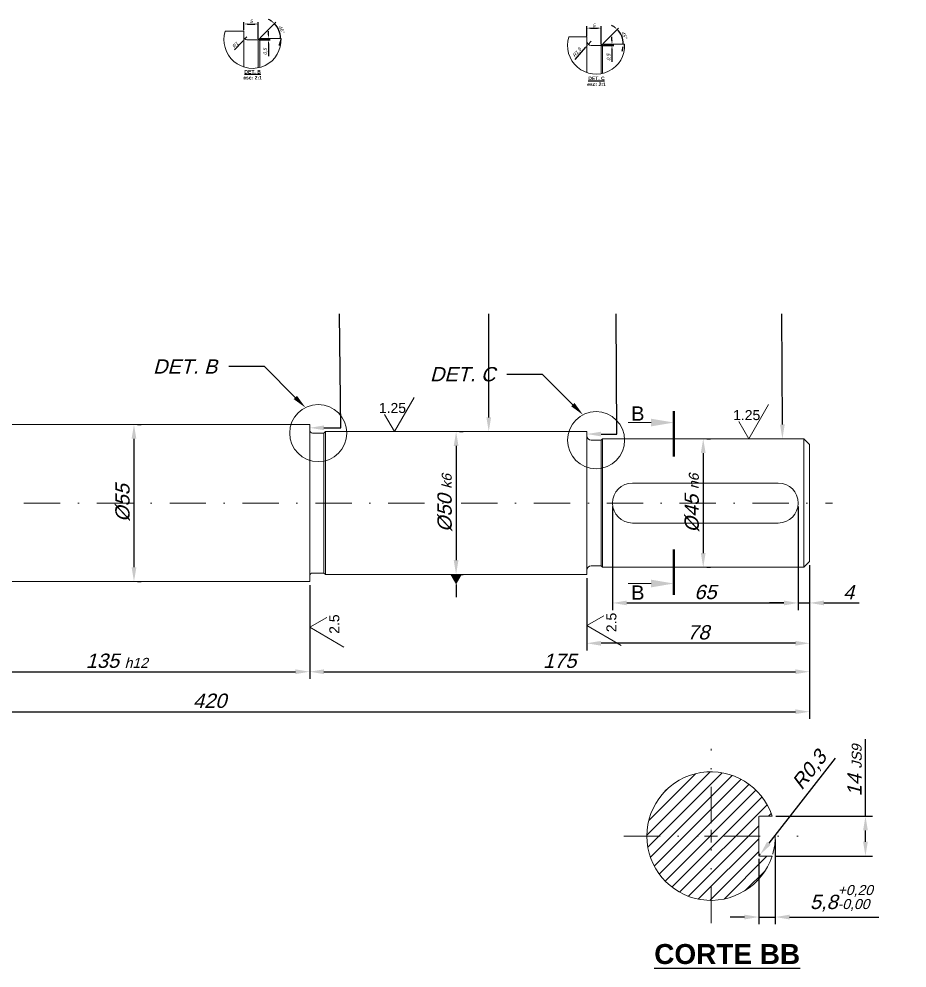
# Model space of a CAD drawing. Header units: millimetres. Extents: x 0 to 623, y 0 to 407.
# Drawn here: x 312.3 to 623.2, y 19.2 to 351.5 of the extents above; entities that cross this region are included whole.
import ezdxf
from ezdxf import colors
from ezdxf.entities.mleader import LeaderData, LeaderLine
from ezdxf.enums import TextEntityAlignment as Align
from ezdxf.math import Vec2, Vec3

# ---------------------------------------------------------------- set-up
doc = ezdxf.new("R2010")
doc.units = ezdxf.units.MM
doc.header["$PDMODE"] = 34
doc.linetypes.add('DASHDOT', pattern=[25.4, 12.7, -6.35, 0, -6.35])
for name, color, linetype, lineweight in [('contorno', 5, 'Continuous', 20), ('cotas', 7, 'Continuous', 5), ('hachura', 252, 'Continuous', 13), ('linha centro', 46, 'DASHDOT', 5), ('Símbolos', 1, 'Continuous', 5)]:
    doc.layers.add(name, color=color, linetype=linetype, lineweight=lineweight)
doc.layers.add('texto', color=102, linetype='Continuous')
doc.layers.get('0').off()
doc.styles.add('Cotas', font='arial.ttf', dxfattribs={"oblique": 15})
doc.styles.get("Standard").update_dxf_attribs({"font": 'arial.ttf'})
doc.styles.add('Texto Jorge', font='arialbd.ttf')
doc.dimstyles.new('Estilo Mecânico', dxfattribs={"dimscale": 0, "dimtxt": 2.5, "dimasz": 2.5, "dimexe": 1.25, "dimexo": 0.625, "dimtad": 1, "dimdec": 3, "dimtxsty": 'Cotas', "dimcen": 2.5, "dimclrt": 231, "dimazin": 2, "dimtfac": 1, "dimtdec": 3, "dimtmove": 0, "dimatfit": 3, "dimfxl": 1, "dimarcsym": 0})

# ---------------------------------------------------------------- blocks, each defined once
blk = doc.blocks.new('*U12')
at = {"layer": 'linha centro', "color": 0, "transparency": 16777216}
blk.add_line((-191.5, 0), (244.5, 0), dxfattribs=at)
blk = doc.blocks.new('*U14')
at = {"layer": 'linha centro', "color": 0, "transparency": 16777216}
for p, q in [((0, 4.5), (0, 30.5)), ((-30.5, 0), (-4.5, 0)), ((4.5, 0), (30.5, 0)), ((0, -30.5), (0, -4.5))]:
    blk.add_line(p, q, dxfattribs=at)
at = {"layer": 'linha centro', "color": 0, "linetype": 'Continuous', "transparency": 16777216}
for p, q in [((-2.25, 0), (2.25, 0)), ((0, -2.25), (0, 2.25))]:
    blk.add_line(p, q, dxfattribs=at)
blk = doc.blocks.new('Corte')
at = {"layer": 'Símbolos'}
blk.add_line((4, 6), (8, 6), dxfattribs=at)
at = {"layer": 'Símbolos', "const_width": 0.4}
blk.add_lwpolyline([(0, 8), (0, 0)], dxfattribs=at)
at = {"layer": 'Símbolos'}
blk.add_solid([(4, 6.67), (4, 5.33), (0, 6)], dxfattribs=at)
blk.add_attdef('A', text='', height=2.5, dxfattribs=at).set_placement((6.32, 7.58), align=Align.MIDDLE)
blk = doc.blocks.new('*D20')
at = {"layer": 'cotas', "color": 0, "lineweight": -2, "transparency": 16777216}
for p, q in [((589.08, 160.22), (589.08, 106.41)), ((169.08, 157.72), (169.08, 106.41)), ((174.08, 108.91), (584.08, 108.91))]:
    blk.add_line(p, q, dxfattribs=at)
at = {"layer": 'cotas', "color": 0, "transparency": 16777216}
for points in [[(174.08, 109.74), (174.08, 108.08), (169.08, 108.91)], [(584.08, 109.74), (584.08, 108.08), (589.08, 108.91)]]:
    blk.add_solid(points, dxfattribs=at)
at = {"layer": 'Defpoints', "color": 0, "transparency": 16777216}
for p in [(589.08, 161.47), (169.08, 158.97), (589.08, 108.91)]:
    blk.add_point(p, dxfattribs=at)
at = {"layer": 'cotas', "color": 231, "transparency": 16777216, "insert": (379.08, 112.71), "char_height": 5, "attachment_point": 5, "style": 'Cotas'}
blk.add_mtext('420', dxfattribs=at)
blk = doc.blocks.new('*D22')
at = {"layer": 'cotas', "color": 0, "lineweight": -2, "transparency": 16777216}
for p, q in [((414.08, 153.22), (414.08, 120.41)), ((279.08, 148.22), (279.08, 120.41)), ((284.08, 122.91), (409.08, 122.91))]:
    blk.add_line(p, q, dxfattribs=at)
at = {"layer": 'cotas', "color": 0, "transparency": 16777216}
for points in [[(284.08, 123.74), (284.08, 122.08), (279.08, 122.91)], [(409.08, 123.74), (409.08, 122.08), (414.08, 122.91)]]:
    blk.add_solid(points, dxfattribs=at)
at = {"layer": 'Defpoints', "color": 0, "transparency": 16777216}
for p in [(414.08, 154.47), (279.08, 149.47), (414.08, 122.91)]:
    blk.add_point(p, dxfattribs=at)
at = {"layer": 'cotas', "color": 231, "transparency": 16777216, "insert": (346.58, 126.72), "char_height": 5, "attachment_point": 5, "style": 'Cotas'}
blk.add_mtext('135 {\\H0.7x;h12}', dxfattribs=at)
blk = doc.blocks.new('*D23')
at = {"layer": 'cotas', "color": 0, "lineweight": -2, "transparency": 16777216}
for p, q in [((589.08, 160.22), (589.08, 120.41)), ((414.08, 153.22), (414.08, 120.41)), ((419.08, 122.91), (584.08, 122.91))]:
    blk.add_line(p, q, dxfattribs=at)
at = {"layer": 'cotas', "color": 0, "transparency": 16777216}
for points in [[(419.08, 123.74), (419.08, 122.08), (414.08, 122.91)], [(584.08, 123.74), (584.08, 122.08), (589.08, 122.91)]]:
    blk.add_solid(points, dxfattribs=at)
at = {"layer": 'Defpoints', "color": 0, "transparency": 16777216}
for p in [(589.08, 161.47), (414.08, 154.47), (589.08, 122.91)]:
    blk.add_point(p, dxfattribs=at)
at = {"layer": 'cotas', "color": 231, "transparency": 16777216, "insert": (501.58, 126.71), "char_height": 5, "attachment_point": 5, "style": 'Cotas'}
blk.add_mtext('175', dxfattribs=at)
blk = doc.blocks.new('*D24')
at = {"layer": 'cotas', "color": 0, "lineweight": -2, "transparency": 16777216}
for p, q in [((585.08, 180.72), (585.08, 144.49)), ((589.08, 160.22), (589.08, 144.49)), ((580.08, 146.99), (575.08, 146.99)), ((585.08, 146.99), (589.08, 146.99)), ((594.08, 146.99), (606.38, 146.99))]:
    blk.add_line(p, q, dxfattribs=at)
at = {"layer": 'cotas', "color": 0, "transparency": 16777216}
for points in [[(580.08, 147.82), (580.08, 146.16), (585.08, 146.99)], [(594.08, 147.82), (594.08, 146.16), (589.08, 146.99)]]:
    blk.add_solid(points, dxfattribs=at)
at = {"layer": 'Defpoints', "color": 0, "transparency": 16777216}
for p in [(585.08, 181.97), (589.08, 161.47), (585.08, 146.99)]:
    blk.add_point(p, dxfattribs=at)
at = {"layer": 'cotas', "color": 231, "transparency": 16777216, "insert": (602.73, 150.74), "char_height": 5, "attachment_point": 5, "style": 'Cotas'}
blk.add_mtext('4', dxfattribs=at)
blk = doc.blocks.new('*D25')
at = {"layer": 'cotas', "color": 0, "lineweight": -2, "transparency": 16777216}
for p, q in [((520.08, 180.72), (520.08, 144.49)), ((585.08, 180.72), (585.08, 144.49)), ((525.08, 146.99), (580.08, 146.99))]:
    blk.add_line(p, q, dxfattribs=at)
at = {"layer": 'cotas', "color": 0, "transparency": 16777216}
for points in [[(525.08, 147.82), (525.08, 146.16), (520.08, 146.99)], [(580.08, 147.82), (580.08, 146.16), (585.08, 146.99)]]:
    blk.add_solid(points, dxfattribs=at)
at = {"layer": 'Defpoints', "color": 0, "transparency": 16777216}
for p in [(520.08, 181.97), (585.08, 181.97), (585.08, 146.99)]:
    blk.add_point(p, dxfattribs=at)
at = {"layer": 'cotas', "color": 231, "transparency": 16777216, "insert": (552.58, 150.79), "char_height": 5, "attachment_point": 5, "style": 'Cotas'}
blk.add_mtext('65', dxfattribs=at)
blk = doc.blocks.new('*D26')
at = {"layer": 'cotas', "color": 0, "lineweight": -2, "transparency": 16777216}
for p, q in [((589.08, 160.22), (589.08, 130.37)), ((511.08, 155.72), (511.08, 130.37)), ((584.08, 132.87), (516.08, 132.87))]:
    blk.add_line(p, q, dxfattribs=at)
at = {"layer": 'cotas', "color": 0, "transparency": 16777216}
for points in [[(516.08, 133.7), (516.08, 132.03), (511.08, 132.87)], [(584.08, 133.7), (584.08, 132.03), (589.08, 132.87)]]:
    blk.add_solid(points, dxfattribs=at)
at = {"layer": 'Defpoints', "color": 0, "transparency": 16777216}
for p in [(589.08, 161.47), (511.08, 156.97), (511.08, 132.87)]:
    blk.add_point(p, dxfattribs=at)
at = {"layer": 'cotas', "color": 231, "transparency": 16777216, "insert": (550.08, 136.67), "char_height": 5, "attachment_point": 5, "style": 'Cotas'}
blk.add_mtext('78', dxfattribs=at)
blk = doc.blocks.new('*D29')
at = {"layer": 'cotas', "color": 0, "lineweight": -2, "transparency": 16777216}
for p, q in [((353.83, 209.47), (355.08, 209.47)), ((352.58, 204.47), (352.58, 159.47)), ((353.83, 154.47), (355.08, 154.47))]:
    blk.add_line(p, q, dxfattribs=at)
at = {"layer": 'cotas', "color": 0, "transparency": 16777216}
for points in [[(351.75, 204.47), (353.42, 204.47), (352.58, 209.47)], [(351.75, 159.47), (353.42, 159.47), (352.58, 154.47)]]:
    blk.add_solid(points, dxfattribs=at)
at = {"layer": 'Defpoints', "color": 0, "transparency": 16777216}
for p in [(352.58, 209.47), (352.58, 154.47), (352.58, 154.47)]:
    blk.add_point(p, dxfattribs=at)
at = {"layer": 'cotas', "color": 231, "transparency": 16777216, "insert": (348.64, 181.97), "char_height": 5, "attachment_point": 5, "rotation": 90, "style": 'Cotas'}
blk.add_mtext('%%C55', dxfattribs=at)
blk = doc.blocks.new('*D30')
at = {"layer": 'cotas', "color": 0, "lineweight": -2, "transparency": 16777216}
for p, q in [((466.58, 206.97), (467.83, 206.97)), ((465.33, 201.97), (465.33, 161.97)), ((466.58, 156.97), (467.83, 156.97))]:
    blk.add_line(p, q, dxfattribs=at)
at = {"layer": 'cotas', "color": 0, "transparency": 16777216}
for points in [[(464.5, 201.97), (466.17, 201.97), (465.33, 206.97)], [(464.5, 161.97), (466.17, 161.97), (465.33, 156.97)]]:
    blk.add_solid(points, dxfattribs=at)
at = {"layer": 'Defpoints', "color": 0, "transparency": 16777216}
for p in [(465.33, 206.97), (465.33, 156.97), (465.33, 156.97)]:
    blk.add_point(p, dxfattribs=at)
at = {"layer": 'cotas', "color": 231, "transparency": 16777216, "insert": (461.39, 181.97), "char_height": 5, "attachment_point": 5, "rotation": 90, "style": 'Cotas'}
blk.add_mtext('%%C50 {\\H0.7x;k6}', dxfattribs=at)
blk = doc.blocks.new('*D31')
at = {"layer": 'cotas', "color": 0, "lineweight": -2, "transparency": 16777216}
for p, q in [((553.08, 204.47), (554.33, 204.47)), ((551.83, 199.47), (551.83, 164.47)), ((553.08, 159.47), (554.33, 159.47))]:
    blk.add_line(p, q, dxfattribs=at)
at = {"layer": 'cotas', "color": 0, "transparency": 16777216}
for points in [[(551, 199.47), (552.67, 199.47), (551.83, 204.47)], [(551, 164.47), (552.67, 164.47), (551.83, 159.47)]]:
    blk.add_solid(points, dxfattribs=at)
at = {"layer": 'Defpoints', "color": 0, "transparency": 16777216}
for p in [(551.83, 204.47), (551.83, 159.47), (551.83, 159.47)]:
    blk.add_point(p, dxfattribs=at)
at = {"layer": 'cotas', "color": 231, "transparency": 16777216, "insert": (547.89, 181.97), "char_height": 5, "attachment_point": 5, "rotation": 90, "style": 'Cotas'}
blk.add_mtext('%%C45 {\\H0.7x;n6}', dxfattribs=at)
blk = doc.blocks.new('*D38')
at = {"layer": 'cotas', "color": 0, "lineweight": -2, "transparency": 16777216}
for p, q in [((608.62, 72.36), (608.62, 99.32)), ((577.2, 72.36), (611.12, 72.36)), ((608.62, 63.36), (608.62, 67.36)), ((577.2, 58.36), (611.12, 58.36))]:
    blk.add_line(p, q, dxfattribs=at)
at = {"layer": 'cotas', "color": 0, "transparency": 16777216}
for points in [[(607.79, 67.36), (609.45, 67.36), (608.62, 72.36)], [(607.79, 63.36), (609.45, 63.36), (608.62, 58.36)]]:
    blk.add_solid(points, dxfattribs=at)
at = {"layer": 'Defpoints', "color": 0, "transparency": 16777216}
for p in [(575.95, 72.36), (575.95, 58.36), (608.62, 58.36)]:
    blk.add_point(p, dxfattribs=at)
at = {"layer": 'cotas', "color": 231, "transparency": 16777216, "insert": (604.83, 88.34), "char_height": 5, "attachment_point": 5, "rotation": 90, "style": 'Cotas'}
blk.add_mtext('14 {\\H0.7x;JS9}', dxfattribs=at)
blk = doc.blocks.new('*D39')
at = {"layer": 'cotas', "color": 0, "lineweight": -2, "transparency": 16777216}
for p, q in [((577.07, 64.11), (577.07, 34.52)), ((571.27, 57.41), (571.27, 34.52)), ((566.27, 37.02), (561.27, 37.02)), ((571.27, 37.02), (577.07, 37.02)), ((582.07, 37.02), (613.35, 37.02))]:
    blk.add_line(p, q, dxfattribs=at)
at = {"layer": 'cotas', "color": 0, "transparency": 16777216}
for points in [[(566.27, 37.85), (566.27, 36.18), (571.27, 37.02)], [(582.07, 37.85), (582.07, 36.18), (577.07, 37.02)]]:
    blk.add_solid(points, dxfattribs=at)
at = {"layer": 'Defpoints', "color": 0, "transparency": 16777216}
for p in [(577.07, 65.36), (571.27, 58.66), (577.07, 37.02)]:
    blk.add_point(p, dxfattribs=at)
at = {"layer": 'cotas', "color": 231, "transparency": 16777216, "insert": (600.21, 43.55), "char_height": 5, "attachment_point": 5, "style": 'Cotas'}
blk.add_mtext('5,8{\\H3.5;\\S+0,20^ -0,00;}', dxfattribs=at)
blk = doc.blocks.new('*D40')
at = {"layer": 'cotas', "color": 0, "lineweight": -2, "transparency": 16777216}
for p, q in [((598.07, 92.63), (574.83, 62.84)), ((571.57, 58.66), (571.75, 58.89))]:
    blk.add_line(p, q, dxfattribs=at)
blk.add_arc((571.57, 58.66), 0.3, 52.0364, 180, dxfattribs=at)
at = {"layer": 'cotas', "color": 0, "transparency": 16777216}
blk.add_solid([(574.17, 63.35), (575.49, 62.32), (571.75, 58.89)], dxfattribs=at)
at = {"layer": 'Defpoints', "color": 0, "transparency": 16777216}
for p in [(571.57, 58.66), (571.75, 58.89)]:
    blk.add_point(p, dxfattribs=at)
at = {"layer": 'cotas', "color": 231, "transparency": 16777216, "insert": (589.26, 88.25), "char_height": 5, "attachment_point": 5, "rotation": 52.0364, "style": 'Cotas'}
blk.add_mtext('R0,3', dxfattribs=at)
blk = doc.blocks.new('*D45')
at = {"layer": 'cotas', "color": 0, "lineweight": -2, "transparency": 16777216}
for p, q in [((387.75, 340.68), (390.52, 343.55)), ((392.08, 345.17), (391.39, 344.45))]:
    blk.add_line(p, q, dxfattribs=at)
at = {"layer": 'cotas', "color": 0, "transparency": 16777216}
blk.add_solid([(390.37, 343.69), (390.67, 343.4), (391.39, 344.45)], dxfattribs=at)
at = {"layer": 'Defpoints', "color": 0, "transparency": 16777216}
for p in [(391.39, 344.45), (392.08, 345.17)]:
    blk.add_point(p, dxfattribs=at)
at = {"layer": 'cotas', "color": 231, "transparency": 16777216, "insert": (388.02, 342.31), "char_height": 1.25, "attachment_point": 5, "rotation": 46.0513, "style": 'Cotas'}
blk.add_mtext('R1', dxfattribs=at)
blk = doc.blocks.new('*D46')
at = {"layer": 'cotas', "color": 0, "lineweight": -2, "transparency": 16777216}
for p, q in [((391.08, 347.48), (391.08, 350.31)), ((392.33, 349.69), (394.83, 349.69)), ((396.08, 344.48), (396.08, 350.31))]:
    blk.add_line(p, q, dxfattribs=at)
at = {"layer": 'cotas', "color": 0, "transparency": 16777216}
for points in [[(392.33, 349.89), (392.33, 349.48), (391.08, 349.69)], [(394.83, 349.89), (394.83, 349.48), (396.08, 349.69)]]:
    blk.add_solid(points, dxfattribs=at)
at = {"layer": 'Defpoints', "color": 0, "transparency": 16777216}
for p in [(396.08, 349.69), (391.08, 347.17), (396.08, 344.17)]:
    blk.add_point(p, dxfattribs=at)
at = {"layer": 'cotas', "color": 231, "transparency": 16777216, "insert": (393.58, 350.63), "char_height": 1.25, "attachment_point": 5, "style": 'Cotas'}
blk.add_mtext('5', dxfattribs=at)
blk = doc.blocks.new('*D47')
at = {"layer": 'cotas', "color": 0, "lineweight": -2, "transparency": 16777216}
for p, q in [((399.65, 345.92), (399.65, 347.17)), ((396.39, 344.17), (400.28, 344.17)), ((396.89, 344.67), (400.28, 344.67)), ((399.65, 344.67), (399.65, 344.17)), ((399.65, 342.92), (399.65, 338.41))]:
    blk.add_line(p, q, dxfattribs=at)
at = {"layer": 'cotas', "color": 0, "transparency": 16777216}
for points in [[(399.45, 345.92), (399.86, 345.92), (399.65, 344.67)], [(399.45, 342.92), (399.86, 342.92), (399.65, 344.17)]]:
    blk.add_solid(points, dxfattribs=at)
at = {"layer": 'Defpoints', "color": 0, "transparency": 16777216}
for p in [(396.08, 344.17), (396.58, 344.67), (399.65, 344.67)]:
    blk.add_point(p, dxfattribs=at)
at = {"layer": 'cotas', "color": 231, "transparency": 16777216, "insert": (398.59, 340.04), "char_height": 1.25, "attachment_point": 5, "rotation": 90, "style": 'Cotas'}
blk.add_mtext('0,5', dxfattribs=at)
blk = doc.blocks.new('*D48')
at = {"layer": 'cotas', "color": 0, "lineweight": -2, "transparency": 16777216}
blk.add_line((396.8, 344.89), (402.19, 350.28), dxfattribs=at)
for start, end in [(54.8092, 64.6184), (360, 45), (340.3816, 350.1908)]:
    blk.add_arc((396.58, 344.67), 7.31, start, end, dxfattribs=at)
at = {"layer": 'cotas', "color": 0, "transparency": 16777216}
for points in [[(400.93, 350.8), (400.66, 350.48), (401.75, 349.83)], [(403.58, 343.44), (403.99, 343.4), (403.89, 344.67)]]:
    blk.add_solid(points, dxfattribs=at)
at = {"layer": 'Defpoints', "color": 0, "transparency": 16777216}
for p in [(403.64, 346.56), (396.08, 344.17), (396.58, 344.67), (396.58, 344.67), (404.07, 344.67)]:
    blk.add_point(p, dxfattribs=at)
at = {"layer": 'cotas', "color": 231, "transparency": 16777216, "insert": (404.21, 347.83), "char_height": 1.25, "attachment_point": 5, "rotation": 292.5, "style": 'Cotas'}
blk.add_mtext('45°', dxfattribs=at)
blk = doc.blocks.new('*D49')
at = {"layer": 'cotas', "color": 0, "lineweight": -2, "transparency": 16777216}
blk.add_line((516.8, 342.89), (522.16, 348.25), dxfattribs=at)
for start, end in [(54.8646, 64.7291), (0, 45), (340.2709, 350.1354)]:
    blk.add_arc((516.58, 342.67), 7.27, start, end, dxfattribs=at)
at = {"layer": 'cotas', "color": 0, "transparency": 16777216}
for points in [[(520.9, 348.77), (520.63, 348.45), (521.72, 347.81)], [(523.54, 341.44), (523.95, 341.4), (523.85, 342.67)]]:
    blk.add_solid(points, dxfattribs=at)
at = {"layer": 'Defpoints', "color": 0, "transparency": 16777216}
for p in [(516.58, 342.67), (516.58, 342.67), (523.6, 344.55), (524.32, 342.67), (516.08, 342.17)]:
    blk.add_point(p, dxfattribs=at)
at = {"layer": 'cotas', "color": 231, "transparency": 16777216, "insert": (524.17, 345.81), "char_height": 1.25, "attachment_point": 5, "rotation": 292.5, "style": 'Cotas'}
blk.add_mtext('45°', dxfattribs=at)
blk = doc.blocks.new('*D50')
at = {"layer": 'cotas', "color": 0, "lineweight": -2, "transparency": 16777216}
for p, q in [((512.58, 343.67), (511.6, 342.53)), ((507.03, 337.3), (510.78, 341.59))]:
    blk.add_line(p, q, dxfattribs=at)
at = {"layer": 'cotas', "color": 0, "transparency": 16777216}
blk.add_solid([(510.62, 341.73), (510.93, 341.46), (511.6, 342.53)], dxfattribs=at)
at = {"layer": 'Defpoints', "color": 0, "transparency": 16777216}
for p in [(511.6, 342.53), (512.58, 343.67)]:
    blk.add_point(p, dxfattribs=at)
at = {"layer": 'cotas', "color": 231, "transparency": 16777216, "insert": (507.69, 339.68), "char_height": 1.25, "attachment_point": 5, "rotation": 48.9134, "style": 'Cotas'}
blk.add_mtext('R1,5', dxfattribs=at)
blk = doc.blocks.new('*D51')
at = {"layer": 'cotas', "color": 0, "lineweight": -2, "transparency": 16777216}
for p, q in [((511.08, 345.48), (511.08, 348.88)), ((512.33, 348.25), (514.83, 348.25)), ((516.08, 342.48), (516.08, 348.88))]:
    blk.add_line(p, q, dxfattribs=at)
at = {"layer": 'cotas', "color": 0, "transparency": 16777216}
for points in [[(512.33, 348.46), (512.33, 348.04), (511.08, 348.25)], [(514.83, 348.46), (514.83, 348.04), (516.08, 348.25)]]:
    blk.add_solid(points, dxfattribs=at)
at = {"layer": 'Defpoints', "color": 0, "transparency": 16777216}
for p in [(516.08, 348.25), (511.08, 345.17), (516.08, 342.17)]:
    blk.add_point(p, dxfattribs=at)
at = {"layer": 'cotas', "color": 231, "transparency": 16777216, "insert": (513.58, 349.2), "char_height": 1.25, "attachment_point": 5, "style": 'Cotas'}
blk.add_mtext('5', dxfattribs=at)
blk = doc.blocks.new('*D52')
at = {"layer": 'cotas', "color": 0, "lineweight": -2, "transparency": 16777216}
for p, q in [((516.89, 342.67), (520.51, 342.67)), ((519.89, 343.92), (519.89, 345.17)), ((519.89, 342.67), (519.89, 342.17)), ((516.39, 342.17), (520.51, 342.17)), ((519.89, 340.92), (519.89, 336.41))]:
    blk.add_line(p, q, dxfattribs=at)
at = {"layer": 'cotas', "color": 0, "transparency": 16777216}
for points in [[(519.68, 343.92), (520.1, 343.92), (519.89, 342.67)], [(519.68, 340.92), (520.1, 340.92), (519.89, 342.17)]]:
    blk.add_solid(points, dxfattribs=at)
at = {"layer": 'Defpoints', "color": 0, "transparency": 16777216}
for p in [(516.58, 342.67), (519.89, 342.67), (516.08, 342.17)]:
    blk.add_point(p, dxfattribs=at)
at = {"layer": 'cotas', "color": 231, "transparency": 16777216, "insert": (518.83, 338.04), "char_height": 1.25, "attachment_point": 5, "rotation": 90, "style": 'Cotas'}
blk.add_mtext('0,5', dxfattribs=at)
blk = doc.blocks.new('superfície2')
at = {"layer": 'Símbolos'}
for q in [(3, 1.73), (6, -3.46)]:
    blk.add_line((0, 0), q, dxfattribs=at)
blk.add_attdef('0.00', text='', height=1.75, rotation=90, dxfattribs=at).set_placement((5.18, 0.55), align=Align.CENTER)
blk = doc.blocks.new('superfície1')
at = {"layer": 'Símbolos'}
for q in [(3.46, 6), (-1.73, 3)]:
    blk.add_line((0, 0), q, dxfattribs=at)
blk.add_attdef('0.00', text='', height=1.75, dxfattribs=at).set_placement((-0.36, 3.27), align=Align.CENTER)
blk = doc.blocks.new('_DatumFilled')
at = {"color": 0, "linetype": 'ByBlock'}
blk.add_solid([(0, 0.577), (-1, 0), (0, -0.577)], dxfattribs=at)

msp = doc.modelspace()

# ---------------------------------------------------------------- hatches: boundary and pattern name
at = {"layer": 'hachura'}
h = msp.add_hatch(dxfattribs=at)
h.set_pattern_fill('ANSI31', color=256)
h.set_pattern_definition([(45, (-3374.5707, -756.2577), (-2.245064, 2.245064), [])])
h.paths.add_polyline_path([(554.5688, 87.8582), (554.5688, 65.3582), (571.2688, 65.3582), (571.2688, 72.0582, -0.41421356), (571.5688, 72.3582), (575.9522, 72.3582, 0.324311)])
h.paths.add_polyline_path([(554.5688, 87.8582, 0.41421356), (532.0688, 65.3582), (554.5688, 65.3582)])
h.paths.add_polyline_path([(554.5688, 65.3582), (532.0688, 65.3582, 0.41421356), (554.5688, 42.8582)])
h.paths.add_polyline_path([(571.2688, 65.3582), (554.5688, 65.3582), (554.5688, 42.8582, 0.324311), (575.9522, 58.3582), (571.5688, 58.3582, -0.41421356), (571.2688, 58.6582)])

# ---------------------------------------------------------------- linework, layer by layer
at = {"layer": 'contorno'}
for p, q in [((384.5402, 347.1654), (391.0796, 347.1654)), ((391.0796, 334.626), (391.0796, 347.1654)), ((396.0796, 344.1654), (392.0796, 344.1654)), ((396.0796, 344.1654), (396.5796, 344.6654)), ((396.0796, 334.3674), (396.0796, 344.1654)), ((396.5796, 344.6654), (404.067, 344.6654)), ((396.5796, 344.6654), (396.5796, 334.4829)), ((504.7929, 345.1654), (511.0823, 345.1654)), ((511.0823, 332.7082), (511.0823, 345.1654)), ((516.5823, 342.6654), (516.0823, 342.1654)), ((516.5823, 342.6654), (524.3198, 342.6654)), ((516.5823, 342.6654), (516.5823, 332.4218)), ((516.0823, 342.1654), (512.5823, 342.1654)), ((516.0823, 332.3197), (516.0823, 342.1654)), ((291.0823, 209.471), (414.0823, 209.471)), ((414.0823, 181.971), (414.0823, 209.471)), ((419.0823, 206.471), (415.0823, 206.471)), ((419.0823, 206.471), (419.5823, 206.971)), ((419.0823, 181.971), (419.0823, 206.471)), ((419.5823, 206.971), (511.0823, 206.971)), ((419.5823, 206.971), (419.5823, 181.971)), ((511.0823, 181.971), (511.0823, 206.971)), ((516.0823, 203.971), (512.5823, 203.971)), ((516.5823, 204.471), (516.0823, 203.971)), ((516.0823, 181.971), (516.0823, 203.971)), ((516.5823, 204.471), (587.0823, 204.471)), ((516.5823, 204.471), (516.5823, 181.971)), ((587.0823, 204.471), (589.0823, 202.471)), ((587.0823, 204.471), (587.0823, 181.971)), ((589.0823, 181.971), (589.0823, 202.471)), ((527.0823, 188.971), (578.0823, 188.971)), ((414.0823, 181.971), (414.0823, 154.471)), ((419.0823, 181.971), (419.0823, 157.471)), ((419.5823, 156.971), (419.5823, 181.971)), ((511.0823, 181.971), (511.0823, 156.971)), ((516.0823, 181.971), (516.0823, 159.971)), ((516.5823, 159.471), (516.5823, 181.971)), ((587.0823, 159.471), (587.0823, 181.971)), ((589.0823, 181.971), (589.0823, 161.471)), ((527.0823, 174.971), (578.0823, 174.971)), ((516.0823, 159.971), (512.5823, 159.971)), ((516.5823, 159.471), (516.0823, 159.971)), ((587.0823, 159.471), (589.0823, 161.471)), ((419.0823, 157.471), (415.0823, 157.471)), ((419.0823, 157.471), (419.5823, 156.971)), ((419.5823, 156.971), (511.0823, 156.971)), ((516.5823, 159.471), (587.0823, 159.471)), ((291.0823, 154.471), (414.0823, 154.471)), ((571.2688, 58.6582), (571.2688, 72.0582)), ((571.5688, 72.3582), (575.9522, 72.3582)), ((571.5688, 58.3582), (575.9522, 58.3582))]:
    msp.add_line(p, q, dxfattribs=at)
for centre, radius, start, end in [((392.0796, 345.1654), 1, 180, 270), ((512.5823, 343.6654), 1.5, 180, 270), ((415.0823, 207.471), 1, 180, 270), ((512.5823, 205.471), 1.5, 180, 270), ((527.0823, 181.971), 7, 90, 270), ((578.0823, 181.971), 7, 270, 90), ((512.5823, 158.471), 1.5, 90, 180), ((415.0823, 156.471), 1, 90, 180), ((554.5688, 65.3582), 22.5, 18.126204, 341.873796), ((571.5688, 72.0582), 0.3, 90, 180), ((571.5688, 58.6582), 0.3, 180, 270)]:
    msp.add_arc(centre, radius, start, end, dxfattribs=at)
at = {"layer": 'cotas'}
for centre in [(417.0823, 206.471), (514.3323, 203.971)]:
    msp.add_circle(centre, 10, dxfattribs=at)
for centre, radius, start, end in [((394.0796, 344.1654), 10, 162.542397, 2.865984), ((514.3323, 342.1654), 10, 162.542397, 2.865984), ((554.5688, 65.3582), 22.5, 343.671626, 0)]:
    msp.add_arc(centre, radius, start, end, dxfattribs=at)

# ---------------------------------------------------------------- block references
ref = msp.add_blockref('Corte', (541.5838, 198.1527), dxfattribs=dict(xscale=-2, yscale=2, zscale=2))
ref.add_attrib('A', 'B', dxfattribs={"layer": 'Símbolos', "height": 5}).set_placement((528.9471, 213.3162), align=Align.MIDDLE)
ref = msp.add_blockref('Corte', (541.5838, 165.7892), dxfattribs=dict(xscale=2, yscale=2, zscale=2, rotation=180))
ref.add_attrib('A', 'B', dxfattribs={"layer": 'Símbolos', "height": 5}).set_placement((528.9471, 150.6257), align=Align.MIDDLE)
at = {"layer": 'linha centro'}
for name, p in [('*U12', (352.5823, 181.971)), ('*U14', (554.5688, 65.3582))]:
    msp.add_blockref(name, p, dxfattribs=at)
at = {"layer": 'texto', "xscale": 2, "yscale": 2, "zscale": 2}
for name, p, values in [('superfície1', (443.7661, 206.971), {'0.00': '1.25'}), ('superfície1', (567.7707, 204.471), {'0.00': '1.25'}), ('superfície2', (511.0823, 139.0629), {'0.00': '2.5'}), ('superfície2', (414.0823, 138.4806), {'0.00': '2.5'})]:
    msp.add_blockref(name, p, dxfattribs=at).add_auto_attribs(values)

# ---------------------------------------------------------------- texts
at = {"layer": 'texto', "attachment_point": 1, "style": 'Texto Jorge'}
for s, insert, char_height, width in [('\\pxqc;{\\LDET. B\\P}esc: 2:1', (384.4971, 333.6072), 1.25, 19.202862), ('\\pxqc;{\\LDET. C\\P}esc: 2:1', (504.3702, 331.2904), 1.25, 20.206279), ('{\\LCORTE BB}', (534.6886, 27.5682), 7, 67.064116)]:
    msp.add_mtext(s, dxfattribs=dict(at, insert=insert, char_height=char_height, width=width))

# ---------------------------------------------------------------- dimensions: what is measured, and where the dimension line sits
at = {"layer": 'cotas'}
for base, p1, p2, override, picture, middle in [((396.0796, 349.6852), (391.0796, 347.1654), (396.0796, 344.1654), {"dimscale": 0.5}, '*D46', (393.5796, 350.6333)), ((516.0823, 348.2518), (511.0823, 345.1654), (516.0823, 342.1654), {"dimscale": 0.5}, '*D51', (513.5823, 349.1999)), ((585.0823, 146.9906), (520.0823, 181.971), (585.0823, 181.971), {"dimscale": 2}, '*D25', (552.5823, 150.7935)), ((585.0823, 146.9906), (589.0823, 161.471), (585.0823, 181.971), {"dimscale": 2, "dimjust": 1}, '*D24', (602.7314, 150.7406)), ((589.0823, 108.9116), (169.0823, 158.971), (589.0823, 161.471), {"dimscale": 2}, '*D20', (379.0823, 112.7145)), ((589.0823, 122.9116), (414.0823, 154.471), (589.0823, 161.471), {"dimscale": 2, "dimtmove": 1}, '*D23', (501.5823, 126.7145)), ((511.0823, 132.8674), (589.0823, 161.471), (511.0823, 156.971), {"dimscale": 2}, '*D26', (550.0823, 136.6703)), ((577.0688, 37.0153), (571.2688, 58.6582), (577.0688, 65.3582), {"dimscale": 2, "dimtol": 1, "dimtp": 0.2, "dimtm": 1e-09, "dimtfac": 0.7, "dimtdec": 2, "dimtzin": 0}, '*D39', (600.2094, 43.5498))]:
    dim = msp.add_linear_dim(base=base, p1=p1, p2=p2, dimstyle='Estilo Mecânico', override=override, dxfattribs=at)
    dim.commit()
    dim.dimension.update_dxf_attribs({"geometry": picture, "text_midpoint": middle})
for base, line1, line2, picture, middle in [((403.6407, 346.5574), ((396.5796, 344.6654), (404.067, 344.6654)), ((396.0796, 344.1654), (396.5796, 344.6654)), '*D48', (404.2093, 347.8257)), ((523.6039, 344.5468), ((516.5823, 342.6654), (524.3198, 342.6654)), ((516.5823, 342.6654), (516.0823, 342.1654)), '*D49', (524.1742, 345.81))]:
    dim = msp.add_angular_dim_2l(base=base, line1=line1, line2=line2, dimstyle='Estilo Mecânico', override={"dimscale": 0.5}, dxfattribs=at)
    dim.commit()
    dim.dimension.update_dxf_attribs({"geometry": picture, "text_midpoint": middle})
for base, p1, p2, picture, middle in [((399.6545, 344.6654), (396.0796, 344.1654), (396.5796, 344.6654), '*D47', (398.5908, 340.0393)), ((519.8899, 342.6654), (516.0823, 342.1654), (516.5823, 342.6654), '*D52', (518.8262, 338.0393))]:
    dim = msp.add_linear_dim(base=base, p1=p1, p2=p2, angle=90, dimstyle='Estilo Mecânico', override={"dimscale": 0.5, "dimjust": 1}, dxfattribs=at)
    dim.commit()
    dim.dimension.update_dxf_attribs({"geometry": picture, "text_midpoint": middle})
for center, mpoint, picture, middle in [((392.0796, 345.1654), (391.3855, 344.4454), '*D45', (388.0244, 342.3131)), ((512.5823, 343.6654), (511.5965, 342.5348), '*D50', (507.6919, 339.6753))]:
    dim = msp.add_radius_dim(center=center, mpoint=mpoint, dimstyle='Estilo Mecânico', override={"dimscale": 0.5}, dxfattribs=at)
    dim.commit()
    dim.dimension.update_dxf_attribs({"geometry": picture, "text_midpoint": middle})
for base, p1, p2, text, override, picture, middle in [((352.5823, 154.471), (352.5823, 209.471), (352.5823, 154.471), '%%C<>', {"dimscale": 2}, '*D29', (348.6396, 181.971)), ((465.3323, 156.971), (465.3323, 206.971), (465.3323, 156.971), '%%C50 {\\H0.7x;k6}', {"dimscale": 2}, '*D30', (461.3896, 181.971)), ((551.8323, 159.471), (551.8323, 204.471), (551.8323, 159.471), '%%C<> {\\H0.7x;n6}', {"dimscale": 2}, '*D31', (547.8896, 181.971)), ((608.6199, 58.3582), (575.9522, 72.3582), (575.9522, 58.3582), '<> {\\H0.7x;JS9}', {"dimscale": 2, "dimjust": 1}, '*D38', (604.8298, 88.3377))]:
    dim = msp.add_linear_dim(base=base, p1=p1, p2=p2, angle=90, text=text, dimstyle='Estilo Mecânico', override=override, dxfattribs=at)
    dim.commit()
    dim.dimension.update_dxf_attribs({"geometry": picture, "text_midpoint": middle})
dim = msp.add_linear_dim(base=(414.0823, 122.9116), p1=(279.0823, 149.471), p2=(414.0823, 154.471), text='<> {\\H0.7x;h12}', dimstyle='Estilo Mecânico', override={"dimscale": 2, "dimtmove": 1}, dxfattribs=at)
dim.commit()
dim.dimension.update_dxf_attribs({"geometry": '*D22', "text_midpoint": (346.5823, 126.7162)})
dim = msp.add_radius_dim(center=(571.5688, 58.6582), mpoint=(571.7534, 58.8948), dimstyle='Estilo Mecânico', override={"dimscale": 2}, dxfattribs=at)
dim.commit()
dim.dimension.update_dxf_attribs({"geometry": '*D40', "text_midpoint": (592.6179, 85.6351), "dimtype": 164})

# ---------------------------------------------------------------- leaders
ml = msp.add_multileader_mtext('Standard', dxfattribs=at)
ml.set_content('')
ml.set_leader_properties()
ml.build(insert=Vec2(0, 0))
ml.multileader.update_dxf_attribs({"has_dogleg": 0, "dogleg_length": 0, "arrow_head_size": 5, "scale": 2})
ctx = ml.context
ctx.base_point, ctx.scale, ctx.char_height, ctx.arrow_head_size, ctx.landing_gap_size, ctx.plane_origin = Vec3(437.4472, 223.7029), 2, 5, 5, 4, Vec3(414.0823, 208.3149)
notes = []
notes.append((ctx, [(0, (1, 1, 0), (424.4949, 248.2675), (-1, 0), 0, [(0, [(414.0823, 208.3149), (424.975, 208.3149)], 0, [])])]))
ctx.mtext, ml.multileader.dxf.content_type = None, 0
ml = msp.add_multileader_mtext('Standard', dxfattribs=at)
ml.set_content('')
ml.set_leader_properties()
ml.build(insert=Vec2(0, 0))
ml.multileader.update_dxf_attribs({"has_dogleg": 0, "dogleg_length": 0, "arrow_head_size": 5, "scale": 2})
ctx = ml.context
ctx.base_point, ctx.scale, ctx.char_height, ctx.arrow_head_size, ctx.landing_gap_size, ctx.plane_origin = Vec3(476.7585, 237.8692), 2, 5, 5, 4, Vec3(476.7585, 206.971)
notes.append((ctx, [(0, (1, 1, 0), (476.7585, 248.2675), (1, 0), 0, [(0, [(476.7585, 206.971)], 0, [])])]))
ctx.mtext, ml.multileader.dxf.content_type = None, 0
ml = msp.add_multileader_mtext('Standard', dxfattribs=at)
ml.set_content('')
ml.set_leader_properties()
ml.build(insert=Vec2(0, 0))
ml.multileader.update_dxf_attribs({"has_dogleg": 0, "dogleg_length": 0, "arrow_head_size": 5, "scale": 2})
ctx = ml.context
ctx.base_point, ctx.scale, ctx.char_height, ctx.arrow_head_size, ctx.landing_gap_size, ctx.plane_origin = Vec3(520.5628, 213.6555), 2, 5, 5, 4, Vec3(511.0823, 206.1261)
notes.append((ctx, [(0, (1, 1, 0), (521.4118, 248.2675), (-1, 0), 0, [(0, [(511.0823, 206.1261), (521.6446, 206.1261)], 0, [])])]))
ctx.mtext, ml.multileader.dxf.content_type = None, 0
ml = msp.add_multileader_mtext('Standard', dxfattribs=at)
ml.set_content('')
ml.set_leader_properties()
ml.build(insert=Vec2(0, 0))
ml.multileader.update_dxf_attribs({"has_dogleg": 0, "dogleg_length": 0, "arrow_head_size": 5, "scale": 2})
ctx = ml.context
ctx.base_point, ctx.scale, ctx.char_height, ctx.arrow_head_size, ctx.landing_gap_size, ctx.plane_origin = Vec3(579.3564, 238.7736), 2, 5, 5, 4, Vec3(579.5597, 204.471)
notes.append((ctx, [(0, (1, 1, 0), (579.3564, 248.2675), (-1, 0), 0, [(0, [(579.5597, 204.471)], 0, [])])]))
ctx.mtext, ml.multileader.dxf.content_type = None, 0
ml = msp.add_multileader_mtext('Standard', dxfattribs=at)
ml.set_content('DET. B', color=141, style='Cotas')
ml.set_leader_properties()
ml.build(insert=Vec2(0, 0))
ml.multileader.update_dxf_attribs({"has_dogleg": 0, "dogleg_length": 0, "arrow_head_size": 5, "scale": 2})
ctx = ml.context
ctx.base_point, ctx.scale, ctx.char_height, ctx.arrow_head_size, ctx.landing_gap_size, ctx.plane_origin = Vec3(354.8131, 229.77), 2, 5, 5, 4, Vec3(412.5874, 215.4038)
ctx.text_align_type = 2
notes.append((ctx, [(0, (1, 1, 0), (385.7524, 229.77), (-1, 0), 0, [(0, [(412.5874, 215.4038), (398.2212, 229.77)], 0, [])])]))
ctx.mtext.insert, ctx.mtext.alignment, ctx.mtext.flow_direction = Vec3(381.7524, 232.2717), 3, 5
ml = msp.add_multileader_mtext('Standard', dxfattribs=at)
ml.set_content('DET. C', color=141, style='Cotas')
ml.set_leader_properties()
ml.build(insert=Vec2(0, 0))
ml.multileader.update_dxf_attribs({"has_dogleg": 0, "dogleg_length": 0, "arrow_head_size": 5, "scale": 2})
ctx = ml.context
ctx.base_point, ctx.scale, ctx.char_height, ctx.arrow_head_size, ctx.landing_gap_size, ctx.plane_origin = Vec3(451.6123, 227.0324), 2, 5, 5, 4, Vec3(509.7614, 212.8651)
ctx.text_align_type = 2
notes.append((ctx, [(0, (1, 1, 0), (483.0554, 227.0324), (-1, 0), 0, [(0, [(509.7614, 212.8651), (495.5941, 227.0324)], 0, [])])]))
ctx.mtext.insert, ctx.mtext.alignment, ctx.mtext.flow_direction = Vec3(479.0554, 229.575), 3, 5
ml = msp.add_multileader_mtext('Standard', dxfattribs=at)
ml.set_content('')
ml.set_leader_properties()
ml.set_arrow_properties(name='DATUMFILLED')
ml.build(insert=Vec2(0, 0))
ml.multileader.update_dxf_attribs({"has_dogleg": 0, "dogleg_length": 0, "arrow_head_size": 3.5, "scale": 2})
ctx = ml.context
ctx.base_point, ctx.scale, ctx.char_height, ctx.arrow_head_size, ctx.landing_gap_size, ctx.plane_origin = Vec3(467.2424, 145.2557), 2, 5, 3.5, 4, Vec3(465.3323, 156.971)
notes.append((ctx, [(0, (1, 1, 0), (465.3323, 149.0724), (1, 0), 0, [(0, [(465.3323, 156.971)], 0, [])])]))
ctx.mtext, ml.multileader.dxf.content_type = None, 0
for ctx, leaders in notes:
    for number, flags, end, landing, length, lines in leaders:
        leader = LeaderData()
        leader.index, (leader.has_last_leader_line, leader.has_dogleg_vector, leader.attachment_direction) = number, flags
        leader.last_leader_point, leader.dogleg_vector, leader.dogleg_length = Vec3(end), Vec3(landing), length
        for number, points, colour, breaks in lines:
            line = LeaderLine()
            line.index, line.vertices, line.color, line.breaks = number, Vec3.list(points), colors.encode_raw_color(colour), breaks
            leader.lines.append(line)
        ctx.leaders.append(leader)

doc.saveas('drawing.dxf')
